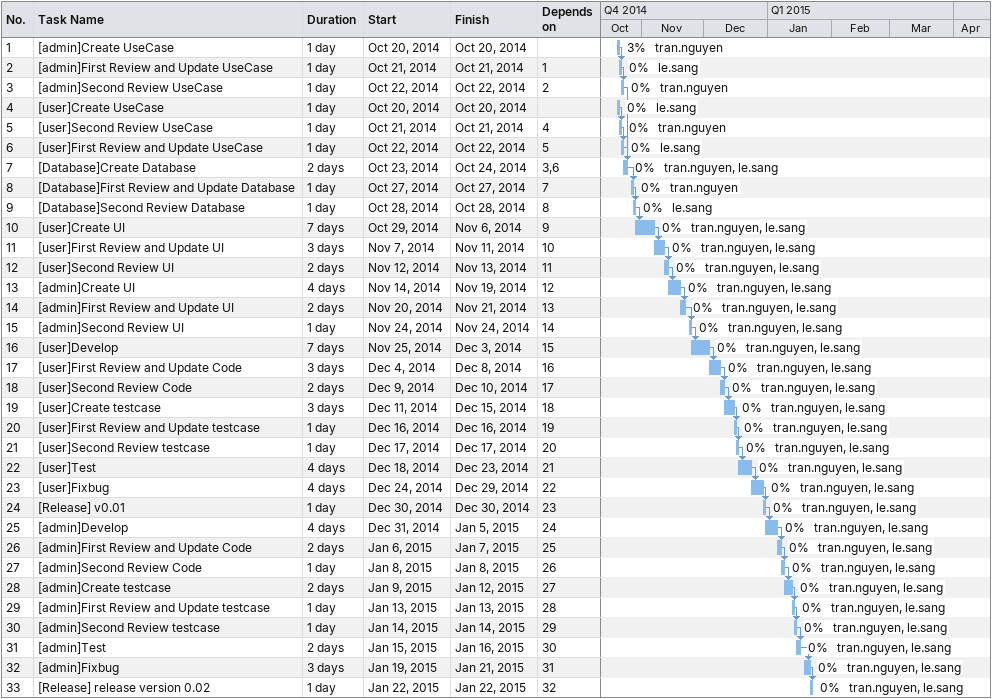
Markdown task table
| ID | Task | Duration | Start | Finish | Predecessors | Resources | % complete |
|---|---|---|---|---|---|---|---|
| 1 | [admin]Create UseCase | 1d | 2014-10-20 | 2014-10-20 |  | tran.nguyen | 3 |
| 2 | [admin]First Review and Update UseCase | 1d | 2014-10-21 | 2014-10-21 | 1 | le.sang | 0 |
| 3 | [admin]Second Review UseCase | 1d | 2014-10-22 | 2014-10-22 | 2 | tran.nguyen | 0 |
| 4 | [user]Create UseCase | 1d | 2014-10-20 | 2014-10-20 |  | le.sang | 0 |
| 5 | [user]Second Review UseCase | 1d | 2014-10-21 | 2014-10-21 | 4 | tran.nguyen | 0 |
| 6 | [user]First Review and Update UseCase | 1d | 2014-10-22 | 2014-10-22 | 5 | le.sang | 0 |
| 7 | [Database]Create Database | 2d | 2014-10-23 | 2014-10-24 | 3, 6 | tran.nguyen, le.sang | 0 |
| 8 | [Database]First Review and Update Database | 1d | 2014-10-27 | 2014-10-27 | 7 | tran.nguyen | 0 |
| 9 | [Database]Second Review Database | 1d | 2014-10-28 | 2014-10-28 | 8 | le.sang | 0 |
| 10 | [user]Create UI | 7d | 2014-10-29 | 2014-11-06 | 9 | tran.nguyen, le.sang | 0 |
| 11 | [user]First Review and Update UI | 3d | 2014-11-07 | 2014-11-11 | 10 | tran.nguyen, le.sang | 0 |
| 12 | [user]Second Review UI | 2d | 2014-11-12 | 2014-11-13 | 11 | tran.nguyen, le.sang | 0 |
| 13 | [admin]Create UI | 4d | 2014-11-14 | 2014-11-19 | 12 | tran.nguyen, le.sang | 0 |
| 14 | [admin]First Review and Update UI | 2d | 2014-11-20 | 2014-11-21 | 13 | tran.nguyen, le.sang | 0 |
| 15 | [admin]Second Review UI | 1d | 2014-11-24 | 2014-11-24 | 14 | tran.nguyen, le.sang | 0 |
| 16 | [user]Develop | 7d | 2014-11-25 | 2014-12-03 | 15 | tran.nguyen, le.sang | 0 |
| 17 | [user]First Review and Update Code | 3d | 2014-12-04 | 2014-12-08 | 16 | tran.nguyen, le.sang | 0 |
| 18 | [user]Second Review Code | 2d | 2014-12-09 | 2014-12-10 | 17 | tran.nguyen, le.sang | 0 |
| 19 | [user]Create testcase | 3d | 2014-12-11 | 2014-12-15 | 18 | tran.nguyen, le.sang | 0 |
| 20 | [user]First Review and Update testcase | 1d | 2014-12-16 | 2014-12-16 | 19 | tran.nguyen, le.sang | 0 |
| 21 | [user]Second Review testcase | 1d | 2014-12-17 | 2014-12-17 | 20 | tran.nguyen, le.sang | 0 |
| 22 | [user]Test | 4d | 2014-12-18 | 2014-12-23 | 21 | tran.nguyen, le.sang | 0 |
| 23 | [user]Fixbug | 4d | 2014-12-24 | 2014-12-29 | 22 | tran.nguyen, le.sang | 0 |
| 24 | [Release] v0.01 | 1d | 2014-12-30 | 2014-12-30 | 23 | tran.nguyen, le.sang | 0 |
| 25 | [admin]Develop | 4d | 2014-12-31 | 2015-01-05 | 24 | tran.nguyen, le.sang | 0 |
| 26 | [admin]First Review and Update Code | 2d | 2015-01-06 | 2015-01-07 | 25 | tran.nguyen, le.sang | 0 |
| 27 | [admin]Second Review Code | 1d | 2015-01-08 | 2015-01-08 | 26 | tran.nguyen, le.sang | 0 |
| 28 | [admin]Create testcase | 2d | 2015-01-09 | 2015-01-12 | 27 | tran.nguyen, le.sang | 0 |
| 29 | [admin]First Review and Update testcase | 1d | 2015-01-13 | 2015-01-13 | 28 | tran.nguyen, le.sang | 0 |
| 30 | [admin]Second Review testcase | 1d | 2015-01-14 | 2015-01-14 | 29 | tran.nguyen, le.sang | 0 |
| 31 | [admin]Test | 2d | 2015-01-15 | 2015-01-16 | 30 | tran.nguyen, le.sang | 0 |
| 32 | [admin]Fixbug | 3d | 2015-01-19 | 2015-01-21 | 31 | tran.nguyen, le.sang | 0 |
| 33 | [Release] release version 0.02 | 1d | 2015-01-22 | 2015-01-22 | 32 | tran.nguyen, le.sang | 0 |
